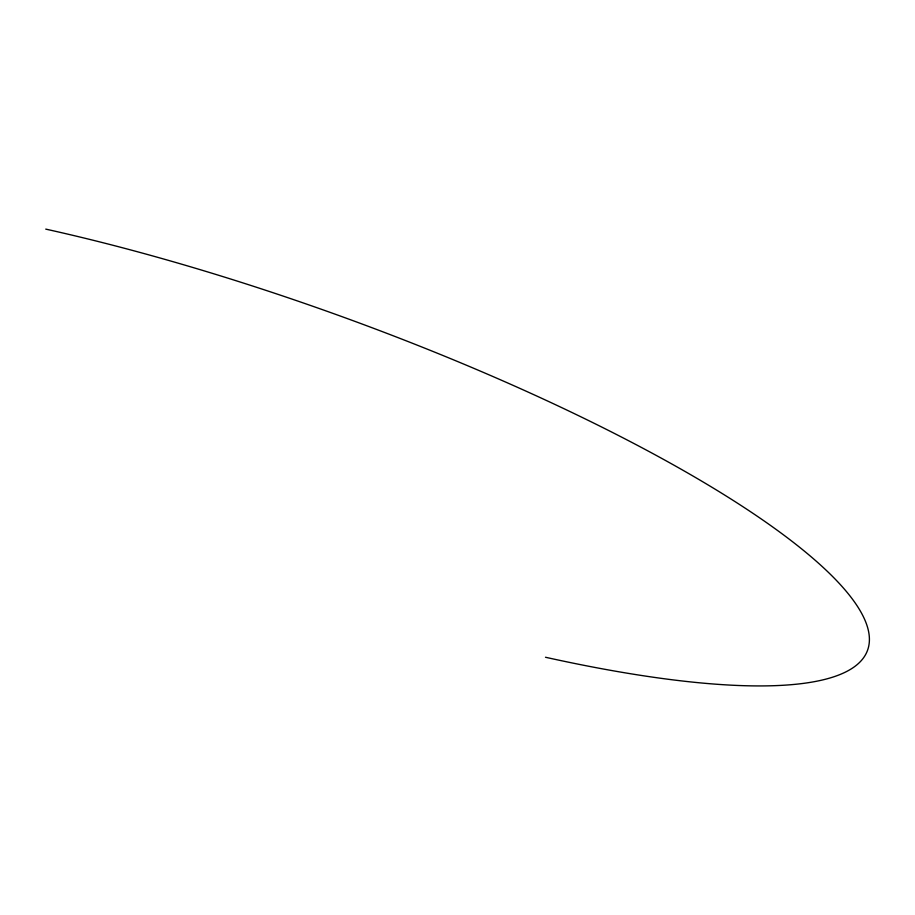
<?xml version="1.0" encoding="UTF-8"?>
<svg xmlns="http://www.w3.org/2000/svg" width="915" height="915" viewBox="0 0 915 915"><rect width="100%" height="100%" fill="white"/><g stroke="black" fill="none" stroke-linecap="round" stroke-linejoin="round"><path stroke-width="1.37" d="M45.75 229.116A608.292 134.768 19.9 0 1 812.154 557.647A608.292 134.768 19.9 0 1 545.489 657.256"/></g></svg>
